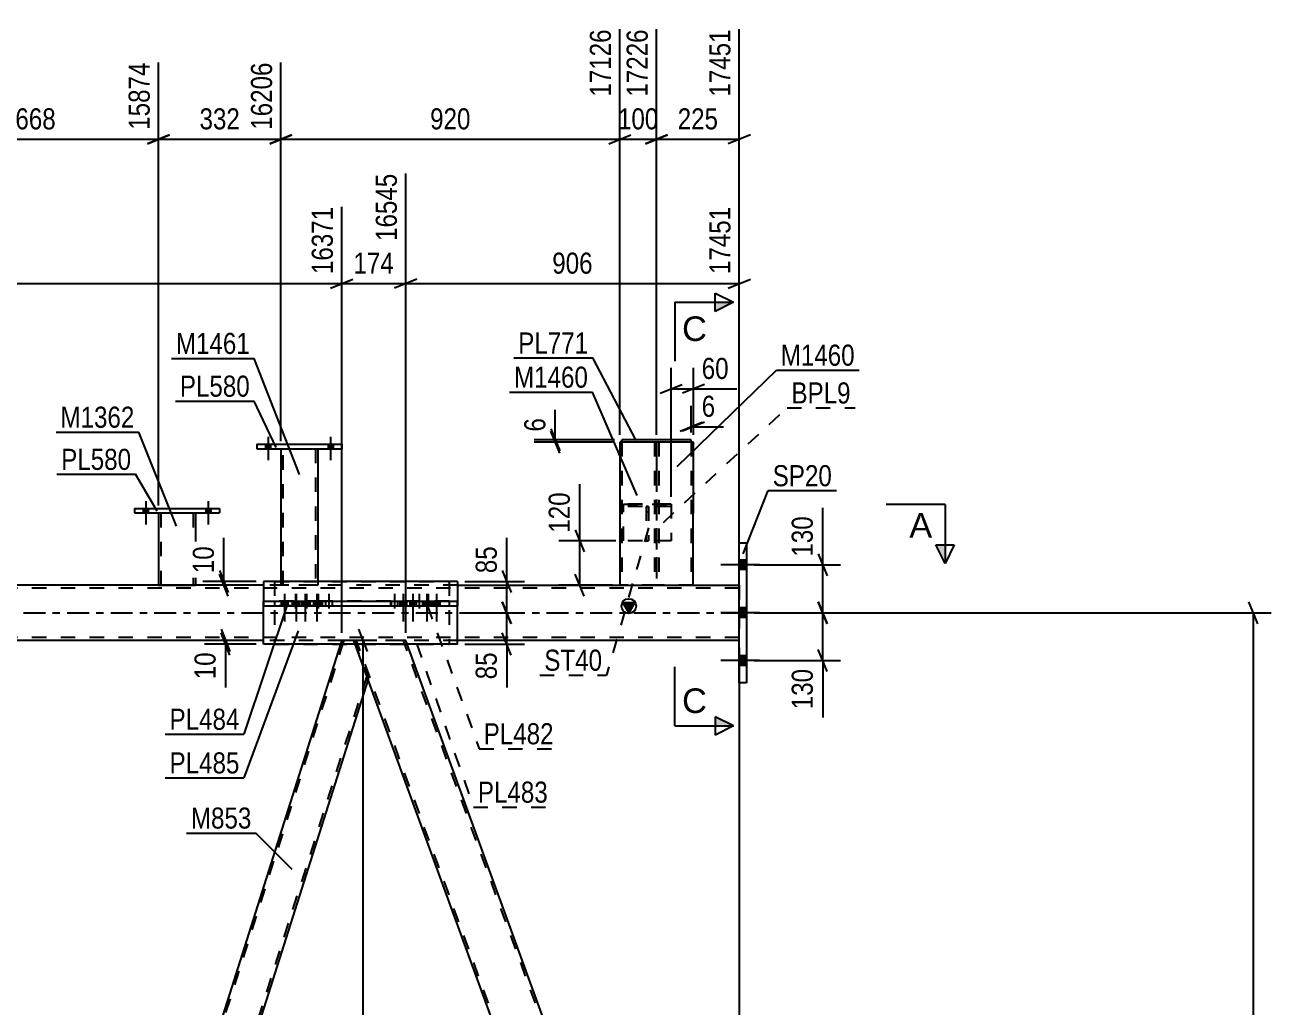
# Model space of a CAD drawing. Header units: millimetres. Extents: x 0 to 1189, y 0 to 841.
# Drawn here: x 880.3 to 1049.5, y 555.9 to 689.3 of the extents above; entities that cross this region are included whole.
import ezdxf

# ---------------------------------------------------------------- set-up
doc = ezdxf.new("R2010")
doc.units = ezdxf.units.MM
doc.linetypes.add('DXK_LINE_DOT2', pattern=[3.9198, 1.9599, -1.9599])
doc.linetypes.add('DXK_LINE_DOT3', pattern=[5.9187, 2.979, -0.9799, 0.9799, -0.9799])
doc.styles.add('Arial', font='ARIAL.TTF', dxfattribs={"height": 0.2})
doc.styles.add('Arial Narrow', font='ARIALN.TTF', dxfattribs={"height": 0.2})

# ---------------------------------------------------------------- blocks, each defined once
blk = doc.blocks.new('Bolt-570385304-7890 - 7820')
at = {"linetype": 'Continuous'}
for points in [[(912.98, 631.77), (913.68, 631.77), (913.68, 632.37), (912.98, 632.37)], [(912.98, 631.77), (913.68, 631.77), (913.68, 632.37), (912.98, 632.37)], [(921.48, 631.77), (922.18, 631.77), (922.18, 632.37), (921.48, 632.37)], [(921.48, 631.77), (922.18, 631.77), (922.18, 632.37), (921.48, 632.37)]]:
    blk.add_hatch(color=1, dxfattribs=at).paths.add_polyline_path(points)
at = {"color": 1, "linetype": 'Continuous'}
for p, q in [((913.33, 633.37), (913.33, 630.22)), ((913.33, 633.37), (913.33, 630.22)), ((921.83, 633.37), (921.83, 630.22)), ((921.83, 633.37), (921.83, 630.22)), ((912.98, 632.37), (912.98, 631.77)), ((912.98, 632.37), (912.98, 631.77)), ((913.68, 632.37), (913.68, 631.77)), ((913.68, 632.37), (913.68, 631.77)), ((921.48, 632.37), (921.48, 631.77)), ((921.48, 632.37), (921.48, 631.77)), ((922.18, 632.37), (922.18, 631.77)), ((922.18, 632.37), (922.18, 631.77))]:
    blk.add_line(p, q, dxfattribs=at)
blk = doc.blocks.new('Part-570385304-8020 - 7820')
at = {"color": 2, "linetype": 'Continuous'}
for p, q in [((939.07, 613.74), (912.72, 613.74)), ((912.72, 613.74), (912.72, 611.04)), ((939.07, 613.74), (939.07, 611.04)), ((912.72, 605.24), (912.72, 610.44)), ((939.07, 605.24), (939.07, 610.44)), ((939.07, 605.24), (912.72, 605.24))]:
    blk.add_line(p, q, dxfattribs=at)
at = {"color": 7, "linetype": 'DXK_LINE_DOT2'}
for p, q in [((912.72, 610.44), (912.72, 611.04)), ((939.07, 610.44), (939.07, 611.04))]:
    blk.add_line(p, q, dxfattribs=at)
blk = doc.blocks.new('Part-570385304-8247 - 7820')
at = {"linetype": 'Continuous'}
blk.add_hatch(color=2, dxfattribs=at).paths.add_polyline_path([(962.31, 609.49), (961.51, 610.89), (963.11, 610.89)])
at = {"color": 7, "linetype": 'DXK_LINE_DOT2'}
for p, q in [((977.31, 612.84), (104.78, 612.84)), ((939.07, 613.24), (912.72, 613.24)), ((977.31, 613.24), (977.31, 605.74)), ((977.31, 606.14), (104.78, 606.14)), ((939.07, 605.74), (912.72, 605.74))]:
    blk.add_line(p, q, dxfattribs=at)
at = {"color": 2, "linetype": 'Continuous'}
for p, q in [((912.72, 613.24), (835.15, 613.24)), ((939.07, 613.24), (977.31, 613.24)), ((962.31, 609.49), (961.51, 610.89)), ((961.51, 610.89), (963.11, 610.89)), ((963.11, 610.89), (962.31, 609.49)), ((912.72, 605.74), (835.15, 605.74)), ((977.31, 605.74), (939.07, 605.74))]:
    blk.add_line(p, q, dxfattribs=at)
at = {"color": 7, "linetype": 'DXK_LINE_DOT3'}
blk.add_line((104.78, 609.49), (977.31, 609.49), dxfattribs=at)
at = {"color": 2, "linetype": 'Continuous'}
blk.add_circle((962.31, 610.39), 1, dxfattribs=at)
blk = doc.blocks.new('Part-570385304-7907 - 7820')
at = {"color": 7, "linetype": 'DXK_LINE_DOT2'}
for p, q in [((968.07, 624.24), (961.57, 624.24)), ((961.57, 619.24), (961.57, 624.24)), ((961.57, 624.24), (968.07, 624.24)), ((968.07, 623.94), (961.57, 623.94)), ((968.07, 623.94), (961.57, 623.94)), ((968.07, 624.24), (968.07, 619.24)), ((968.07, 619.24), (961.57, 619.24))]:
    blk.add_line(p, q, dxfattribs=at)
blk = doc.blocks.new('Part-570385304-7889 - 7820')
at = {"color": 2, "linetype": 'Continuous'}
for p, q in [((961.38, 632.67), (961.38, 632.97)), ((970.78, 632.97), (961.38, 632.97)), ((970.78, 632.67), (970.78, 632.97)), ((966.17, 632.67), (965.99, 632.67))]:
    blk.add_line(p, q, dxfattribs=at)
at = {"color": 7, "linetype": 'DXK_LINE_DOT2'}
for p, q in [((961.38, 632.67), (961.38, 632.67)), ((961.38, 632.67), (961.38, 632.67)), ((965.99, 632.67), (961.38, 632.67)), ((970.78, 632.67), (966.17, 632.67)), ((970.78, 632.67), (970.78, 632.67)), ((970.78, 632.67), (970.78, 632.67))]:
    blk.add_line(p, q, dxfattribs=at)
blk = doc.blocks.new('Part-570385304-7895 - 7820')
at = {"color": 2, "linetype": 'Continuous'}
for p, q in [((911.83, 632.37), (911.83, 631.77)), ((911.83, 632.37), (923.33, 632.37)), ((911.83, 631.77), (923.33, 631.77)), ((923.33, 632.37), (923.33, 631.77))]:
    blk.add_line(p, q, dxfattribs=at)
blk = doc.blocks.new('Part-570385304-8292 - 7820')
at = {"color": 7, "linetype": 'DXK_LINE_DOT2'}
for p, q in [((964.67, 623.94), (964.97, 623.94)), ((964.67, 623.94), (964.67, 619.24)), ((964.97, 623.94), (964.67, 623.94)), ((964.67, 623.19), (964.97, 623.19)), ((964.97, 623.94), (964.97, 619.24)), ((964.67, 619.24), (964.97, 619.24))]:
    blk.add_line(p, q, dxfattribs=at)
blk = doc.blocks.new('Bolt-570385304-8559 - 7820')
at = {"linetype": 'Continuous'}
for points in [[(916, 611.04), (915.1, 611.04), (915.1, 610.44), (916, 610.44)], [(917.6, 611.04), (916.7, 611.04), (916.7, 610.44), (917.6, 610.44)], [(918.81, 611.04), (917.91, 611.04), (917.91, 610.44), (918.81, 610.44)], [(920.41, 611.04), (919.51, 611.04), (919.51, 610.44), (920.41, 610.44)]]:
    blk.add_hatch(color=1, dxfattribs=at).paths.add_polyline_path(points)
at = {"color": 1, "linetype": 'Continuous'}
for p, q in [((915.1, 611.04), (915.1, 610.44)), ((915.55, 612.04), (915.55, 608.29)), ((916, 611.04), (916, 610.44)), ((916.7, 611.04), (916.7, 610.44)), ((917.15, 612.04), (917.15, 608.29)), ((917.6, 611.04), (917.6, 610.44)), ((917.91, 611.04), (917.91, 610.44)), ((918.36, 612.04), (918.36, 608.29)), ((918.81, 611.04), (918.81, 610.44)), ((919.51, 611.04), (919.51, 610.44)), ((919.96, 612.04), (919.96, 608.29)), ((920.41, 611.04), (920.41, 610.44))]:
    blk.add_line(p, q, dxfattribs=at)
blk = doc.blocks.new('Part-570385304-8297 - 7820')
at = {"color": 7, "linetype": 'DXK_LINE_DOT2'}
for p, q in [((914.23, 611.04), (937.9, 611.04)), ((920.7, 611.04), (914.23, 611.04)), ((914.23, 611.04), (914.23, 611.04)), ((914.23, 611.04), (914.23, 610.44)), ((929.96, 611.04), (920.7, 611.04)), ((920.7, 611.04), (920.7, 610.44)), ((937.9, 611.04), (929.96, 611.04)), ((929.96, 611.04), (929.96, 610.44)), ((937.9, 611.04), (937.9, 611.04)), ((937.9, 611.04), (937.9, 610.44)), ((914.23, 610.44), (937.9, 610.44)), ((920.7, 610.44), (914.23, 610.44)), ((920.7, 610.44), (929.96, 610.44)), ((929.96, 610.44), (937.9, 610.44))]:
    blk.add_line(p, q, dxfattribs=at)
blk = doc.blocks.new('Part-570385304-8166 - 7820')
at = {"color": 7, "linetype": 'DXK_LINE_DOT2'}
for p, q in [((932.02, 605.74), (925, 605.74)), ((925.18, 605.24), (925, 605.74)), ((979.46, 456.99), (925.32, 605.74)), ((985.84, 456.99), (931.7, 605.74)), ((932.2, 605.24), (932.02, 605.74))]:
    blk.add_line(p, q, dxfattribs=at)
at = {"color": 2, "linetype": 'Continuous'}
for p, q in [((978.95, 457.5), (925.18, 605.24)), ((985.97, 457.5), (932.2, 605.24))]:
    blk.add_line(p, q, dxfattribs=at)
blk = doc.blocks.new('Part-570385304-8202 - 7820')
at = {"color": 2, "linetype": 'Continuous'}
for p, q in [((977.31, 599.99), (977.31, 618.99)), ((977.31, 618.99), (978.31, 618.99)), ((978.31, 618.99), (978.31, 599.99)), ((978.31, 599.99), (977.31, 599.99))]:
    blk.add_line(p, q, dxfattribs=at)
blk = doc.blocks.new('Part-570385304-8242 - 7820')
at = {"color": 7, "linetype": 'DXK_LINE_DOT2'}
for p, q in [((878, 461.78), (923.65, 605.74)), ((923.33, 605.74), (923.17, 605.24)), ((925, 605.74), (923.33, 605.74)), ((925, 605.74), (926.91, 600.48)), ((926.74, 600.94), (881.09, 456.99))]:
    blk.add_line(p, q, dxfattribs=at)
at = {"color": 2, "linetype": 'Continuous'}
for p, q in [((923.17, 605.24), (877.83, 462.24)), ((926.91, 600.48), (881.57, 457.5))]:
    blk.add_line(p, q, dxfattribs=at)
blk = doc.blocks.new('Part-570385304-8252 - 7820')
at = {"color": 2, "linetype": 'Continuous'}
for p, q in [((895.22, 623.64), (895.22, 623.04)), ((895.22, 623.64), (906.72, 623.64)), ((895.22, 623.04), (906.72, 623.04)), ((906.72, 623.64), (906.72, 623.04))]:
    blk.add_line(p, q, dxfattribs=at)
blk = doc.blocks.new('Part-570385304-8257 - 7820')
at = {"color": 2, "linetype": 'Continuous'}
for p, q in [((898.47, 623.04), (898.47, 613.25)), ((903.47, 623.04), (903.47, 613.25)), ((898.47, 613.25), (903.43, 613.25)), ((903.47, 613.25), (903.43, 613.25))]:
    blk.add_line(p, q, dxfattribs=at)
at = {"color": 7, "linetype": 'DXK_LINE_DOT2'}
for p, q in [((898.47, 623.04), (903.47, 623.04)), ((898.77, 623.04), (898.77, 613.25)), ((903.17, 623.04), (903.17, 613.25)), ((903.15, 613.25), (903.17, 613.25))]:
    blk.add_line(p, q, dxfattribs=at)
blk = doc.blocks.new('Part-570385304-8327 - 7820')
at = {"color": 2, "linetype": 'Continuous'}
for p, q in [((912.72, 611.04), (939.07, 611.04)), ((912.72, 611.04), (912.72, 610.44)), ((918.69, 610.44), (918.69, 611.04)), ((931.77, 611.04), (931.77, 610.44)), ((939.07, 611.04), (939.07, 610.44)), ((912.72, 610.44), (939.07, 610.44))]:
    blk.add_line(p, q, dxfattribs=at)
blk = doc.blocks.new('Bolt-570385304-8560 - 7820')
at = {"linetype": 'Continuous'}
for points in [[(932.12, 611.04), (931.22, 611.04), (931.22, 610.44), (932.12, 610.44)], [(933.46, 611.04), (932.56, 611.04), (932.56, 610.44), (933.46, 610.44)], [(935.32, 611.04), (934.42, 611.04), (934.42, 610.44), (935.32, 610.44)], [(936.67, 611.04), (935.77, 611.04), (935.77, 610.44), (936.67, 610.44)]]:
    blk.add_hatch(color=1, dxfattribs=at).paths.add_polyline_path(points)
at = {"color": 1, "linetype": 'Continuous'}
for p, q in [((931.22, 611.04), (931.22, 610.44)), ((931.67, 612.04), (931.67, 608.29)), ((932.12, 611.04), (932.12, 610.44)), ((932.56, 611.04), (932.56, 610.44)), ((933.01, 612.04), (933.01, 608.29)), ((933.46, 611.04), (933.46, 610.44)), ((934.42, 611.04), (934.42, 610.44)), ((934.87, 612.04), (934.87, 608.29)), ((935.32, 611.04), (935.32, 610.44)), ((935.77, 611.04), (935.77, 610.44)), ((936.22, 612.04), (936.22, 608.29)), ((936.67, 611.04), (936.67, 610.44))]:
    blk.add_line(p, q, dxfattribs=at)
blk = doc.blocks.new('Bolt-570385304-8549 - 7820')
at = {"linetype": 'Continuous'}
for points in [[(977.31, 616.64), (977.31, 615.34), (978.31, 615.34), (978.31, 616.64)], [(977.31, 616.64), (977.31, 615.34), (978.31, 615.34), (978.31, 616.64)], [(977.31, 616.64), (977.31, 615.34), (978.31, 615.34), (978.31, 616.64)], [(977.31, 610.14), (977.31, 608.84), (978.31, 608.84), (978.31, 610.14)], [(977.31, 610.14), (977.31, 608.84), (978.31, 608.84), (978.31, 610.14)], [(977.31, 603.64), (977.31, 602.34), (978.31, 602.34), (978.31, 603.64)], [(977.31, 603.64), (977.31, 602.34), (978.31, 602.34), (978.31, 603.64)], [(977.31, 603.64), (977.31, 602.34), (978.31, 602.34), (978.31, 603.64)]]:
    blk.add_hatch(color=1, dxfattribs=at).paths.add_polyline_path(points)
at = {"color": 1, "linetype": 'Continuous'}
for p, q in [((980.06, 615.99), (974.81, 615.99)), ((980.06, 615.99), (974.81, 615.99)), ((980.06, 615.99), (974.81, 615.99)), ((978.31, 616.64), (977.31, 616.64)), ((978.31, 616.64), (977.31, 616.64)), ((978.31, 616.64), (977.31, 616.64)), ((978.31, 615.34), (977.31, 615.34)), ((978.31, 615.34), (977.31, 615.34)), ((978.31, 615.34), (977.31, 615.34)), ((980.06, 609.49), (974.81, 609.49)), ((980.06, 609.49), (974.81, 609.49)), ((978.31, 610.14), (977.31, 610.14)), ((978.31, 610.14), (977.31, 610.14)), ((978.31, 608.84), (977.31, 608.84)), ((978.31, 608.84), (977.31, 608.84)), ((980.06, 602.99), (974.81, 602.99)), ((980.06, 602.99), (974.81, 602.99)), ((980.06, 602.99), (974.81, 602.99)), ((978.31, 603.64), (977.31, 603.64)), ((978.31, 603.64), (977.31, 603.64)), ((978.31, 603.64), (977.31, 603.64)), ((978.31, 602.34), (977.31, 602.34)), ((978.31, 602.34), (977.31, 602.34)), ((978.31, 602.34), (977.31, 602.34))]:
    blk.add_line(p, q, dxfattribs=at)
blk = doc.blocks.new('Bolt-570385304-8562 - 7820')
at = {"color": 1, "linetype": 'DXK_LINE_DOT2'}
for p, q in [((916.63, 611.04), (916.63, 610.44)), ((917.08, 612.04), (917.08, 608.29)), ((917.53, 611.04), (917.53, 610.44)), ((918.09, 611.04), (918.09, 610.44)), ((918.54, 612.04), (918.54, 608.29)), ((918.99, 611.04), (918.99, 610.44)), ((919.67, 611.04), (919.67, 610.44)), ((920.12, 612.04), (920.12, 608.29)), ((920.57, 611.04), (920.57, 610.44)), ((921.13, 611.04), (921.13, 610.44)), ((921.58, 612.04), (921.58, 608.29)), ((922.03, 611.04), (922.03, 610.44))]:
    blk.add_line(p, q, dxfattribs=at)
blk = doc.blocks.new('Bolt-570385304-8563 - 7820')
at = {"color": 1, "linetype": 'DXK_LINE_DOT2'}
for p, q in [((930.03, 611.04), (930.03, 610.44)), ((930.48, 612.04), (930.48, 608.29)), ((930.93, 611.04), (930.93, 610.44)), ((931.23, 611.04), (931.23, 610.44)), ((931.68, 612.04), (931.68, 608.29)), ((932.13, 611.04), (932.13, 610.44)), ((933.42, 611.04), (933.42, 610.44)), ((933.87, 612.04), (933.87, 608.29)), ((934.32, 611.04), (934.32, 610.44)), ((934.61, 611.04), (934.61, 610.44)), ((935.06, 612.04), (935.06, 608.29)), ((935.51, 611.04), (935.51, 610.44))]:
    blk.add_line(p, q, dxfattribs=at)
blk = doc.blocks.new('Bolt-570385304-8565 - 7820')
at = {"linetype": 'Continuous'}
for points in [[(896.37, 623.04), (897.07, 623.04), (897.07, 623.64), (896.37, 623.64)], [(896.37, 623.04), (897.07, 623.04), (897.07, 623.64), (896.37, 623.64)], [(904.87, 623.04), (905.57, 623.04), (905.57, 623.64), (904.87, 623.64)], [(904.87, 623.04), (905.57, 623.04), (905.57, 623.64), (904.87, 623.64)]]:
    blk.add_hatch(color=1, dxfattribs=at).paths.add_polyline_path(points)
at = {"color": 1, "linetype": 'Continuous'}
for p, q in [((896.72, 624.64), (896.72, 621.49)), ((896.72, 624.64), (896.72, 621.49)), ((905.22, 624.64), (905.22, 621.49)), ((905.22, 624.64), (905.22, 621.49)), ((896.37, 623.64), (896.37, 623.04)), ((896.37, 623.64), (896.37, 623.04)), ((897.07, 623.64), (897.07, 623.04)), ((897.07, 623.64), (897.07, 623.04)), ((904.87, 623.64), (904.87, 623.04)), ((904.87, 623.64), (904.87, 623.04)), ((905.57, 623.64), (905.57, 623.04)), ((905.57, 623.64), (905.57, 623.04))]:
    blk.add_line(p, q, dxfattribs=at)
blk = doc.blocks.new('Part-570385304-8729 - 7820')
at = {"color": 2, "linetype": 'Continuous'}
for p, q in [((961.08, 632.67), (961.08, 613.24)), ((965.99, 632.67), (961.08, 632.67)), ((966.08, 632.67), (966.08, 627.88)), ((961.45, 613.24), (961.08, 613.24)), ((966.08, 613.24), (966.08, 613.24))]:
    blk.add_line(p, q, dxfattribs=at)
at = {"color": 7, "linetype": 'DXK_LINE_DOT2'}
for p, q in [((961.38, 632.67), (961.38, 613.24)), ((965.76, 632.67), (965.78, 632.67)), ((965.78, 632.67), (965.78, 613.24)), ((966.03, 632.67), (965.99, 632.67)), ((966.03, 632.67), (965.99, 632.67)), ((966.08, 632.67), (966.03, 632.67)), ((966.03, 632.67), (966.08, 632.67)), ((966.08, 632.67), (966.08, 632.67)), ((966.08, 632.67), (966.08, 632.67)), ((966.08, 627.88), (966.08, 613.24)), ((966.08, 613.24), (961.45, 613.24)), ((966.08, 613.24), (966.08, 613.24))]:
    blk.add_line(p, q, dxfattribs=at)
blk = doc.blocks.new('Part-570385304-8719 - 7820')
at = {"color": 2, "linetype": 'Continuous'}
for p, q in [((966.08, 632.67), (966.08, 628.8)), ((970.48, 632.67), (966.17, 632.67)), ((971.08, 632.67), (970.48, 632.67)), ((971.07, 613.24), (971.08, 632.67)), ((966.44, 613.24), (966.07, 613.24))]:
    blk.add_line(p, q, dxfattribs=at)
at = {"color": 7, "linetype": 'DXK_LINE_DOT2'}
for p, q in [((966.08, 632.67), (966.08, 632.67)), ((966.08, 632.67), (966.08, 632.67)), ((966.13, 632.67), (966.08, 632.67)), ((966.08, 632.67), (966.13, 632.67)), ((966.17, 632.67), (966.13, 632.67)), ((966.13, 632.67), (966.17, 632.67)), ((966.38, 632.67), (966.37, 613.24)), ((970.76, 632.67), (970.6, 632.67)), ((970.78, 632.67), (970.76, 632.67)), ((970.78, 632.67), (970.77, 613.23)), ((966.08, 628.8), (966.07, 613.24)), ((966.07, 613.24), (966.07, 613.24)), ((966.07, 613.24), (966.07, 613.24)), ((971.07, 613.23), (966.44, 613.24)), ((971.07, 613.23), (971.07, 613.24)), ((971.07, 613.24), (971.07, 613.23))]:
    blk.add_line(p, q, dxfattribs=at)
blk = doc.blocks.new('Part-570385304-8666 - 7820')
at = {"color": 7, "linetype": 'DXK_LINE_DOT2'}
for p, q in [((914.23, 613.74), (914.23, 605.24)), ((914.23, 613.74), (937.9, 613.74)), ((937.9, 613.74), (937.9, 605.24)), ((914.23, 605.24), (937.9, 605.24))]:
    blk.add_line(p, q, dxfattribs=at)
blk = doc.blocks.new('Part-570385304-8714 - 7820')
at = {"color": 2, "linetype": 'Continuous'}
for p, q in [((915.08, 631.77), (915.07, 613.74)), ((920.08, 631.77), (920.07, 613.74))]:
    blk.add_line(p, q, dxfattribs=at)
at = {"color": 7, "linetype": 'DXK_LINE_DOT2'}
for p, q in [((915.08, 631.77), (920.08, 631.77)), ((915.37, 613.24), (915.38, 631.77)), ((919.78, 631.77), (919.77, 613.23)), ((915.07, 613.74), (915.07, 613.24)), ((920.07, 613.23), (915.07, 613.24)), ((920.07, 613.74), (920.07, 613.23))]:
    blk.add_line(p, q, dxfattribs=at)
blk = doc.blocks.new('StraightDimension-570385304-8913 - 7820')
at = {"color": 7, "linetype": 'Continuous'}
for p, q in [((906.73, 615.24), (907.93, 612.24)), ((907.93, 611.74), (906.73, 614.74)), ((911.72, 613.74), (904.48, 613.74)), ((911.72, 613.24), (904.48, 613.24)), ((907.33, 613.24), (907.33, 613.74))]:
    blk.add_line(p, q, dxfattribs=at)
at = {"color": 0}
blk.add_wipeout([(906.58, 619.12), (902.38, 619.12), (902.38, 614.26), (906.58, 614.26)], dxfattribs=at)
at = {"color": 7, "linetype": 'Continuous'}
blk.add_line((907.33, 613.74), (907.33, 619.64), dxfattribs=at)
blk.add_line((907.33, 613.74), (907.33, 619.64), dxfattribs=at)
at = {"color": 3, "style": 'Arial Narrow'}
blk.add_text('10', height=2.863, rotation=90.0002, dxfattribs=at).set_placement((905.98, 614.86))
blk = doc.blocks.new('StraightDimension-570385304-35649 - 7820')
at = {"color": 7, "linetype": 'Continuous'}
for p, q in [((968.07, 625.24), (968.07, 642.74)), ((971.08, 633.67), (971.08, 642.74)), ((966.57, 639.29), (969.57, 640.49)), ((968.07, 639.89), (971.08, 639.89)), ((972.58, 640.49), (969.58, 639.29))]:
    blk.add_line(p, q, dxfattribs=at)
at = {"color": 0}
blk.add_wipeout([(976.46, 640.64), (976.46, 644.84), (971.61, 644.84), (971.61, 640.64)], dxfattribs=at)
at = {"color": 7, "linetype": 'Continuous'}
blk.add_line((971.08, 639.89), (976.99, 639.89), dxfattribs=at)
blk.add_line((971.08, 639.89), (976.99, 639.89), dxfattribs=at)
at = {"color": 3, "style": 'Arial Narrow'}
blk.add_text('60', height=2.863, dxfattribs=at).set_placement((972.21, 641.24))
blk = doc.blocks.new('StraightDimension-570385304-35227 - 7820')
at = {"color": 7, "linetype": 'Continuous'}
for p, q in [((961.08, 633.67), (961.08, 688.73)), ((966.08, 633.67), (966.08, 688.73)), ((959.58, 673.19), (962.58, 674.39)), ((961.08, 673.79), (966.08, 673.79)), ((967.58, 674.39), (964.58, 673.19))]:
    blk.add_line(p, q, dxfattribs=at)
at = {"color": 0}
blk.add_wipeout([(966.92, 674.54), (966.92, 678.74), (960.24, 678.74), (960.24, 674.54)], dxfattribs=at)
at = {"color": 3, "style": 'Arial Narrow'}
blk.add_text('100', height=2.863, dxfattribs=at).set_placement((960.84, 675.14))
at = {"color": 0, "linetype": 'Continuous'}
blk.add_wipeout([(965.48, 689.33), (961.28, 689.33), (961.28, 678.99), (965.48, 678.99)], dxfattribs=at)
at = {"color": 3, "linetype": 'Continuous', "style": 'Arial Narrow'}
blk.add_text('17226', height=2.863, rotation=90.0002, dxfattribs=at).set_placement((964.88, 679.59))
blk = doc.blocks.new('StraightDimension-570385304-35697 - 7820')
at = {"color": 7, "linetype": 'Continuous'}
for p, q in [((825.6, 606.74), (825.6, 669.13)), ((923.33, 606.74), (923.33, 664.63)), ((827.1, 654.79), (824.1, 653.59)), ((921.83, 653.59), (924.83, 654.79)), ((825.6, 654.19), (923.33, 654.19))]:
    blk.add_line(p, q, dxfattribs=at)
at = {"color": 0, "linetype": 'Continuous'}
blk.add_wipeout([(922.73, 665.23), (918.53, 665.23), (918.53, 654.89), (922.73, 654.89)], dxfattribs=at)
at = {"color": 0}
blk.add_wipeout([(878.72, 654.94), (878.72, 659.14), (870.21, 659.14), (870.21, 654.94)], dxfattribs=at)
at = {"color": 3, "linetype": 'Continuous', "style": 'Arial Narrow'}
blk.add_text('16371', height=2.863, rotation=90.0002, dxfattribs=at).set_placement((922.13, 655.49))
at = {"color": 3, "style": 'Arial Narrow'}
blk.add_text('1955', height=2.863, dxfattribs=at).set_placement((870.81, 655.54))
blk = doc.blocks.new('StraightDimension-570385304-35230 - 7820')
at = {"color": 7, "linetype": 'Continuous'}
for p, q in [((865.08, 632.76), (865.08, 684.23)), ((898.47, 624.04), (898.47, 684.23)), ((866.58, 674.39), (863.58, 673.19)), ((865.08, 673.79), (898.47, 673.79)), ((896.97, 673.19), (899.97, 674.39))]:
    blk.add_line(p, q, dxfattribs=at)
at = {"color": 0, "linetype": 'Continuous'}
blk.add_wipeout([(897.87, 684.83), (893.67, 684.83), (893.67, 674.49), (897.87, 674.49)], dxfattribs=at)
at = {"color": 0}
blk.add_wipeout([(885.12, 674.54), (885.12, 678.74), (878.43, 678.74), (878.43, 674.54)], dxfattribs=at)
at = {"color": 3, "linetype": 'Continuous', "style": 'Arial Narrow'}
blk.add_text('15874', height=2.863, rotation=90.0002, dxfattribs=at).set_placement((897.27, 675.09))
at = {"color": 3, "style": 'Arial Narrow'}
blk.add_text('668', height=2.863, dxfattribs=at).set_placement((879.03, 675.14))
blk = doc.blocks.new('StraightDimension-570385304-8882 - 7820')
at = {"color": 7, "linetype": 'Continuous'}
for p, q in [((945.14, 615.24), (946.34, 612.24)), ((940.07, 613.74), (948.14, 613.74)), ((945.74, 609.49), (945.74, 613.74)), ((946.34, 607.99), (945.14, 610.99)), ((940.07, 609.49), (948.14, 609.49))]:
    blk.add_line(p, q, dxfattribs=at)
at = {"color": 0}
blk.add_wipeout([(944.99, 619.12), (940.79, 619.12), (940.79, 614.26), (944.99, 614.26)], dxfattribs=at)
at = {"color": 7, "linetype": 'Continuous'}
blk.add_line((945.74, 613.74), (945.74, 619.64), dxfattribs=at)
blk.add_line((945.74, 613.74), (945.74, 619.64), dxfattribs=at)
at = {"color": 3, "style": 'Arial Narrow'}
blk.add_text('85', height=2.863, rotation=90.0002, dxfattribs=at).set_placement((944.39, 614.86))
blk = doc.blocks.new('StraightDimension-570385304-10887 - 7820')
at = {"color": 7, "linetype": 'Continuous'}
for p, q in [((979.31, 615.99), (991.04, 615.99)), ((988.04, 617.49), (989.24, 614.49)), ((988.64, 609.49), (988.64, 615.99)), ((989.24, 607.99), (988.04, 610.99)), ((979.31, 609.49), (991.04, 609.49))]:
    blk.add_line(p, q, dxfattribs=at)
at = {"color": 0}
blk.add_wipeout([(987.89, 623.2), (983.69, 623.2), (983.69, 616.51), (987.89, 616.51)], dxfattribs=at)
at = {"color": 7, "linetype": 'Continuous'}
blk.add_line((988.64, 615.99), (988.64, 623.72), dxfattribs=at)
blk.add_line((988.64, 615.99), (988.64, 623.72), dxfattribs=at)
at = {"color": 3, "style": 'Arial Narrow'}
blk.add_text('130', height=2.863, rotation=90.0002, dxfattribs=at).set_placement((987.29, 617.11))
blk = doc.blocks.new('StraightDimension-570385304-8869 - 7820')
at = {"color": 7, "linetype": 'Continuous'}
for p, q in [((945.14, 610.99), (946.34, 607.99)), ((940.07, 609.49), (948.14, 609.49)), ((945.74, 605.24), (945.74, 609.49)), ((946.34, 603.74), (945.14, 606.74)), ((940.07, 605.24), (948.14, 605.24))]:
    blk.add_line(p, q, dxfattribs=at)
at = {"color": 0}
blk.add_wipeout([(944.99, 604.71), (940.79, 604.71), (940.79, 599.85), (944.99, 599.85)], dxfattribs=at)
at = {"color": 7, "linetype": 'Continuous'}
blk.add_line((945.74, 605.24), (945.74, 599.33), dxfattribs=at)
blk.add_line((945.74, 605.24), (945.74, 599.33), dxfattribs=at)
at = {"color": 3, "style": 'Arial Narrow'}
blk.add_text('85', height=2.863, rotation=90.0002, dxfattribs=at).set_placement((944.39, 600.45))
blk = doc.blocks.new('StraightDimension-570385304-8896 - 7820')
at = {"color": 7, "linetype": 'Continuous'}
for p, q in [((911.72, 605.74), (904.71, 605.74)), ((906.96, 607.24), (908.16, 604.24)), ((908.16, 603.74), (906.96, 606.74)), ((907.56, 605.24), (907.56, 605.74)), ((911.72, 605.24), (904.71, 605.24))]:
    blk.add_line(p, q, dxfattribs=at)
at = {"color": 0}
blk.add_wipeout([(906.81, 604.71), (902.61, 604.71), (902.61, 599.85), (906.81, 599.85)], dxfattribs=at)
at = {"color": 7, "linetype": 'Continuous'}
blk.add_line((907.56, 605.24), (907.56, 599.33), dxfattribs=at)
blk.add_line((907.56, 605.24), (907.56, 599.33), dxfattribs=at)
at = {"color": 3, "style": 'Arial Narrow'}
blk.add_text('10', height=2.863, rotation=90.0002, dxfattribs=at).set_placement((906.21, 600.45))
blk = doc.blocks.new('StraightDimension-570385304-10895 - 7820')
at = {"color": 7, "linetype": 'Continuous'}
for p, q in [((988.04, 610.99), (989.24, 607.99)), ((979.31, 609.49), (991.04, 609.49)), ((988.64, 602.99), (988.64, 609.49)), ((989.24, 601.49), (988.04, 604.49)), ((979.31, 602.99), (991.04, 602.99))]:
    blk.add_line(p, q, dxfattribs=at)
at = {"color": 0}
blk.add_wipeout([(987.89, 602.46), (983.69, 602.46), (983.69, 595.78), (987.89, 595.78)], dxfattribs=at)
at = {"color": 7, "linetype": 'Continuous'}
blk.add_line((988.64, 602.99), (988.64, 595.25), dxfattribs=at)
blk.add_line((988.64, 602.99), (988.64, 595.25), dxfattribs=at)
at = {"color": 3, "style": 'Arial Narrow'}
blk.add_text('130', height=2.863, rotation=90.0002, dxfattribs=at).set_placement((987.29, 596.38))
blk = doc.blocks.new('StraightDimension-570385304-10949 - 7820')
at = {"color": 7, "linetype": 'Continuous'}
for p, q in [((1047.71, 607.99), (1046.51, 610.99)), ((979.31, 609.49), (1049.51, 609.49)), ((1047.11, 453.24), (1047.11, 609.49))]:
    blk.add_line(p, q, dxfattribs=at)
blk = doc.blocks.new('StraightDimension-570385304-35226 - 7820')
at = {"color": 7, "linetype": 'Continuous'}
for p, q in [((966.08, 633.67), (966.08, 688.73)), ((977.31, 614.24), (977.31, 688.73)), ((964.58, 673.19), (967.58, 674.39)), ((966.08, 673.79), (977.31, 673.79)), ((978.81, 674.39), (975.81, 673.19))]:
    blk.add_line(p, q, dxfattribs=at)
at = {"color": 0}
blk.add_wipeout([(975.04, 674.54), (975.04, 678.74), (968.35, 678.74), (968.35, 674.54)], dxfattribs=at)
at = {"color": 3, "style": 'Arial Narrow'}
blk.add_text('225', height=2.863, dxfattribs=at).set_placement((968.95, 675.14))
at = {"color": 0, "linetype": 'Continuous'}
blk.add_wipeout([(976.71, 689.33), (972.51, 689.33), (972.51, 678.99), (976.71, 678.99)], dxfattribs=at)
at = {"color": 3, "linetype": 'Continuous', "style": 'Arial Narrow'}
blk.add_text('17451', height=2.863, rotation=90.0002, dxfattribs=at).set_placement((976.11, 679.59))
blk = doc.blocks.new('StraightDimension-570385304-35228 - 7820')
at = {"color": 7, "linetype": 'Continuous'}
for p, q in [((961.08, 633.67), (961.08, 688.73)), ((915.08, 632.77), (915.08, 684.23)), ((916.58, 674.39), (913.58, 673.19)), ((915.08, 673.79), (961.08, 673.79)), ((959.58, 673.19), (962.58, 674.39))]:
    blk.add_line(p, q, dxfattribs=at)
at = {"color": 0, "linetype": 'Continuous'}
blk.add_wipeout([(960.48, 689.33), (956.28, 689.33), (956.28, 678.99), (960.48, 678.99)], dxfattribs=at)
at = {"color": 0}
blk.add_wipeout([(941.42, 674.54), (941.42, 678.74), (934.74, 678.74), (934.74, 674.54)], dxfattribs=at)
at = {"color": 3, "linetype": 'Continuous', "style": 'Arial Narrow'}
blk.add_text('17126', height=2.863, rotation=90.0002, dxfattribs=at).set_placement((959.88, 679.59))
at = {"color": 3, "style": 'Arial Narrow'}
blk.add_text('920', height=2.863, dxfattribs=at).set_placement((935.34, 675.14))
blk = doc.blocks.new('StraightDimension-570385304-35229 - 7820')
at = {"color": 7, "linetype": 'Continuous'}
for p, q in [((898.47, 624.04), (898.47, 684.23)), ((915.08, 632.77), (915.08, 684.23)), ((899.97, 674.39), (896.97, 673.19)), ((898.47, 673.79), (915.08, 673.79)), ((913.58, 673.19), (916.58, 674.39))]:
    blk.add_line(p, q, dxfattribs=at)
at = {"color": 0}
blk.add_wipeout([(910.12, 674.54), (910.12, 678.74), (903.43, 678.74), (903.43, 674.54)], dxfattribs=at)
at = {"color": 3, "style": 'Arial Narrow'}
blk.add_text('332', height=2.863, dxfattribs=at).set_placement((904.03, 675.14))
at = {"color": 0, "linetype": 'Continuous'}
blk.add_wipeout([(914.48, 684.83), (910.28, 684.83), (910.28, 674.49), (914.48, 674.49)], dxfattribs=at)
at = {"color": 3, "linetype": 'Continuous', "style": 'Arial Narrow'}
blk.add_text('16206', height=2.863, rotation=90.0002, dxfattribs=at).set_placement((913.88, 675.09))
blk = doc.blocks.new('StraightDimension-570385304-35656 - 7820')
at = {"color": 7, "linetype": 'Continuous'}
for p, q in [((970.78, 633.97), (970.78, 637.6)), ((971.08, 633.67), (971.08, 637.6)), ((969.28, 634.15), (972.28, 635.35)), ((972.58, 635.35), (969.58, 634.15)), ((970.78, 634.75), (971.08, 634.75))]:
    blk.add_line(p, q, dxfattribs=at)
at = {"color": 0}
blk.add_wipeout([(974.63, 635.5), (974.63, 639.7), (971.61, 639.7), (971.61, 635.5)], dxfattribs=at)
at = {"color": 7, "linetype": 'Continuous'}
blk.add_line((971.08, 634.75), (975.16, 634.75), dxfattribs=at)
blk.add_line((971.08, 634.75), (975.16, 634.75), dxfattribs=at)
at = {"color": 3, "style": 'Arial Narrow'}
blk.add_text('6', height=2.86, dxfattribs=at).set_placement((972.21, 636.1))
blk = doc.blocks.new('StraightDimension-570385304-35670 - 7820')
at = {"color": 7, "linetype": 'Continuous'}
for p, q in [((951.73, 634.47), (952.93, 631.47)), ((960.38, 632.97), (949.48, 632.97)), ((952.93, 631.17), (951.73, 634.17)), ((952.33, 632.67), (952.33, 632.97)), ((960.08, 632.67), (949.48, 632.67))]:
    blk.add_line(p, q, dxfattribs=at)
at = {"color": 0}
blk.add_wipeout([(951.58, 636.52), (947.38, 636.52), (947.38, 633.5), (951.58, 633.5)], dxfattribs=at)
at = {"color": 7, "linetype": 'Continuous'}
blk.add_line((952.33, 632.97), (952.33, 637.05), dxfattribs=at)
blk.add_line((952.33, 632.97), (952.33, 637.05), dxfattribs=at)
at = {"color": 3, "style": 'Arial Narrow'}
blk.add_text('6', height=2.86, rotation=90.0002, dxfattribs=at).set_placement((950.98, 634.1))
blk = doc.blocks.new('StraightDimension-570385304-35681 - 7820')
at = {"color": 7, "linetype": 'Continuous'}
for p, q in [((960.57, 619.24), (952.8, 619.24)), ((955.05, 620.74), (956.25, 617.74)), ((955.65, 613.24), (955.65, 619.24)), ((956.25, 611.74), (955.05, 614.74)), ((960.08, 613.24), (952.8, 613.24))]:
    blk.add_line(p, q, dxfattribs=at)
at = {"color": 0}
blk.add_wipeout([(954.9, 626.45), (950.7, 626.45), (950.7, 619.76), (954.9, 619.76)], dxfattribs=at)
at = {"color": 7, "linetype": 'Continuous'}
blk.add_line((955.65, 619.24), (955.65, 626.97), dxfattribs=at)
blk.add_line((955.65, 619.24), (955.65, 626.97), dxfattribs=at)
at = {"color": 3, "style": 'Arial Narrow'}
blk.add_text('120', height=2.863, rotation=90.0002, dxfattribs=at).set_placement((954.3, 620.36))
blk = doc.blocks.new('StraightDimension-570385304-35695 - 7820')
at = {"color": 7, "linetype": 'Continuous'}
for p, q in [((932.02, 606.74), (932.02, 669.13)), ((977.31, 614.24), (977.31, 664.63)), ((933.52, 654.79), (930.52, 653.59)), ((975.81, 653.59), (978.81, 654.79)), ((932.02, 654.19), (977.31, 654.19))]:
    blk.add_line(p, q, dxfattribs=at)
at = {"color": 0, "linetype": 'Continuous'}
blk.add_wipeout([(976.71, 665.23), (972.51, 665.23), (972.51, 654.89), (976.71, 654.89)], dxfattribs=at)
at = {"color": 0}
blk.add_wipeout([(958.01, 654.94), (958.01, 659.14), (951.32, 659.14), (951.32, 654.94)], dxfattribs=at)
at = {"color": 3, "linetype": 'Continuous', "style": 'Arial Narrow'}
blk.add_text('17451', height=2.863, rotation=90.0002, dxfattribs=at).set_placement((976.11, 655.49))
at = {"color": 3, "style": 'Arial Narrow'}
blk.add_text('906', height=2.863, dxfattribs=at).set_placement((951.92, 655.54))
blk = doc.blocks.new('StraightDimension-570385304-35696 - 7820')
at = {"color": 7, "linetype": 'Continuous'}
for p, q in [((932.02, 606.74), (932.02, 669.13)), ((923.33, 606.74), (923.33, 664.63)), ((921.83, 653.59), (924.83, 654.79)), ((933.52, 654.79), (930.52, 653.59)), ((923.33, 654.19), (932.02, 654.19))]:
    blk.add_line(p, q, dxfattribs=at)
at = {"color": 0}
blk.add_wipeout([(931.02, 654.94), (931.02, 659.14), (924.33, 659.14), (924.33, 654.94)], dxfattribs=at)
at = {"color": 3, "style": 'Arial Narrow'}
blk.add_text('174', height=2.863, dxfattribs=at).set_placement((924.93, 655.54))
at = {"color": 0, "linetype": 'Continuous'}
blk.add_wipeout([(931.42, 669.73), (927.22, 669.73), (927.22, 659.39), (931.42, 659.39)], dxfattribs=at)
at = {"color": 3, "linetype": 'Continuous', "style": 'Arial Narrow'}
blk.add_text('16545', height=2.863, rotation=90.0002, dxfattribs=at).set_placement((930.82, 659.99))
blk = doc.blocks.new('StraightDimension-570385304-38776 - 7820')
at = {"color": 7, "linetype": 'Continuous'}
blk.add_line((977.31, 604.74), (977.31, 531.91), dxfattribs=at)
blk = doc.blocks.new('StraightDimension-570385304-38787 - 7820')
at = {"color": 7, "linetype": 'Continuous'}
for p, q in [((926.32, 605.74), (923.39, 605.74)), ((926.84, 604.24), (925.64, 607.24)), ((926.24, 456.99), (926.24, 605.74))]:
    blk.add_line(p, q, dxfattribs=at)
blk = doc.blocks.new('Mark-570385304-7891 - 7820')
at = {"color": 0}
blk.add_wipeout([(910.87, 638.83), (910.87, 641.83), (901.36, 641.83), (901.36, 638.83)], dxfattribs=at)
blk.add_wipeout([(910.87, 638.83), (910.87, 641.83), (901.36, 641.83), (901.36, 638.83)], dxfattribs=at)
at = {"color": 30, "linetype": 'Continuous'}
for p in [(900.76, 638.23), (914.45, 631.92)]:
    blk.add_line(p, (911.47, 638.23), dxfattribs=at)
at = {"color": 3, "style": 'Arial Narrow'}
blk.add_text('PL580', height=2.863, dxfattribs=at).set_placement((901.36, 638.83))
blk = doc.blocks.new('Mark-570385304-7885 - 7820')
at = {"color": 0}
blk.add_wipeout([(956.81, 644.69), (956.81, 647.69), (947.3, 647.69), (947.3, 644.69)], dxfattribs=at)
blk.add_wipeout([(956.81, 644.69), (956.81, 647.69), (947.3, 647.69), (947.3, 644.69)], dxfattribs=at)
at = {"color": 30, "linetype": 'Continuous'}
for p in [(946.7, 644.09), (963.32, 632.86)]:
    blk.add_line(p, (957.41, 644.09), dxfattribs=at)
at = {"color": 3, "style": 'Arial Narrow'}
blk.add_text('PL771', height=2.863, dxfattribs=at).set_placement((947.3, 644.69))
blk = doc.blocks.new('Mark-570385304-7903 - 7820')
at = {"color": 0}
blk.add_wipeout([(992.43, 637.91), (992.43, 640.91), (984.39, 640.91), (984.39, 637.91)], dxfattribs=at)
blk.add_wipeout([(992.43, 637.91), (992.43, 640.91), (984.39, 640.91), (984.39, 637.91)], dxfattribs=at)
at = {"color": 30, "linetype": 'DXK_LINE_DOT2'}
for p, q in [((967, 621.76), (983.79, 637.31)), ((983.79, 637.31), (993.03, 637.31))]:
    blk.add_line(p, q, dxfattribs=at)
at = {"color": 3, "style": 'Arial Narrow'}
blk.add_text('BPL9', height=2.863, dxfattribs=at).set_placement((984.39, 637.91))
blk = doc.blocks.new('Mark-570385304-8016 - 7820')
at = {"color": 0}
blk.add_wipeout([(909.46, 587.66), (909.46, 590.66), (899.96, 590.66), (899.96, 587.66)], dxfattribs=at)
blk.add_wipeout([(909.46, 587.66), (909.46, 590.66), (899.96, 590.66), (899.96, 587.66)], dxfattribs=at)
at = {"color": 30, "linetype": 'Continuous'}
for p in [(917.42, 607.05), (899.36, 587.06)]:
    blk.add_line(p, (910.06, 587.06), dxfattribs=at)
at = {"color": 3, "style": 'Arial Narrow'}
blk.add_text('PL485', height=2.863, dxfattribs=at).set_placement((899.96, 587.66))
blk = doc.blocks.new('Mark-570385304-8662 - 7820')
at = {"color": 0}
blk.add_wipeout([(951.33, 583.69), (951.33, 586.69), (941.82, 586.69), (941.82, 583.69)], dxfattribs=at)
blk.add_wipeout([(951.33, 583.69), (951.33, 586.69), (941.82, 586.69), (941.82, 583.69)], dxfattribs=at)
at = {"color": 30, "linetype": 'DXK_LINE_DOT2'}
for p, q in [((933.52, 605.24), (941.22, 583.09)), ((941.22, 583.09), (951.93, 583.09))]:
    blk.add_line(p, q, dxfattribs=at)
at = {"color": 3, "style": 'Arial Narrow'}
blk.add_text('PL483', height=2.863, dxfattribs=at).set_placement((941.82, 583.69))
blk = doc.blocks.new('Mark-570385304-8715 - 7820')
at = {"color": 0}
blk.add_wipeout([(992.99, 643.04), (992.99, 646.04), (982.94, 646.04), (982.94, 643.04)], dxfattribs=at)
blk.add_wipeout([(992.99, 643.04), (992.99, 646.04), (982.94, 646.04), (982.94, 643.04)], dxfattribs=at)
at = {"color": 30, "linetype": 'Continuous'}
for p, q in [((968.88, 629.37), (982.34, 642.44)), ((982.34, 642.44), (993.59, 642.44))]:
    blk.add_line(p, q, dxfattribs=at)
at = {"color": 3, "style": 'Arial Narrow'}
blk.add_text('M1460', height=2.863, dxfattribs=at).set_placement((982.94, 643.04))
blk = doc.blocks.new('Mark-570385304-8198 - 7820')
at = {"color": 0}
blk.add_wipeout([(989.89, 626.67), (989.89, 629.67), (981.85, 629.67), (981.85, 626.67)], dxfattribs=at)
blk.add_wipeout([(989.89, 626.67), (989.89, 629.67), (981.85, 629.67), (981.85, 626.67)], dxfattribs=at)
at = {"color": 30, "linetype": 'Continuous'}
for p, q in [((977.82, 617.48), (981.25, 626.07)), ((981.25, 626.07), (990.49, 626.07))]:
    blk.add_line(p, q, dxfattribs=at)
at = {"color": 3, "style": 'Arial Narrow'}
blk.add_text('SP20', height=2.863, dxfattribs=at).set_placement((981.85, 626.67))
blk = doc.blocks.new('Mark-570385304-8248 - 7820')
at = {"color": 0}
blk.add_wipeout([(894.75, 628.89), (894.75, 631.89), (885.25, 631.89), (885.25, 628.89)], dxfattribs=at)
blk.add_wipeout([(894.75, 628.89), (894.75, 631.89), (885.25, 631.89), (885.25, 628.89)], dxfattribs=at)
at = {"color": 30, "linetype": 'Continuous'}
for p in [(884.65, 628.29), (898.28, 623.3)]:
    blk.add_line(p, (895.35, 628.29), dxfattribs=at)
at = {"color": 3, "style": 'Arial Narrow'}
blk.add_text('PL580', height=2.863, dxfattribs=at).set_placement((885.25, 628.89))
blk = doc.blocks.new('Mark-570385304-8253 - 7820')
at = {"color": 0}
blk.add_wipeout([(895.21, 634.62), (895.21, 637.62), (885.15, 637.62), (885.15, 634.62)], dxfattribs=at)
blk.add_wipeout([(895.21, 634.62), (895.21, 637.62), (885.15, 637.62), (885.15, 634.62)], dxfattribs=at)
at = {"color": 30, "linetype": 'Continuous'}
for p in [(884.55, 634.02), (900.9, 621.26)]:
    blk.add_line(p, (895.81, 634.02), dxfattribs=at)
at = {"color": 3, "style": 'Arial Narrow'}
blk.add_text('M1362', height=2.863, dxfattribs=at).set_placement((885.15, 634.62))
blk = doc.blocks.new('Mark-570385304-8288 - 7820')
at = {"color": 0}
blk.add_wipeout([(958.69, 601.61), (958.69, 604.61), (950.84, 604.61), (950.84, 601.61)], dxfattribs=at)
blk.add_wipeout([(958.69, 601.61), (958.69, 604.61), (950.84, 604.61), (950.84, 601.61)], dxfattribs=at)
at = {"color": 30, "linetype": 'DXK_LINE_DOT2'}
for p in [(964.97, 621), (950.24, 601.01)]:
    blk.add_line(p, (959.29, 601.01), dxfattribs=at)
at = {"color": 3, "style": 'Arial Narrow'}
blk.add_text('ST40', height=2.863, dxfattribs=at).set_placement((950.84, 601.61))
blk = doc.blocks.new('Mark-570385304-8293 - 7820')
at = {"color": 0}
blk.add_wipeout([(952.11, 591.62), (952.11, 594.62), (942.61, 594.62), (942.61, 591.62)], dxfattribs=at)
blk.add_wipeout([(952.11, 591.62), (952.11, 594.62), (942.61, 594.62), (942.61, 591.62)], dxfattribs=at)
at = {"color": 30, "linetype": 'DXK_LINE_DOT2'}
for p, q in [((934.96, 610.44), (942.01, 591.02)), ((942.01, 591.02), (952.71, 591.02))]:
    blk.add_line(p, q, dxfattribs=at)
at = {"color": 3, "style": 'Arial Narrow'}
blk.add_text('PL482', height=2.863, dxfattribs=at).set_placement((942.61, 591.62))
blk = doc.blocks.new('Mark-570385304-8323 - 7820')
at = {"color": 0}
blk.add_wipeout([(909.46, 593.59), (909.46, 596.59), (899.96, 596.59), (899.96, 593.59)], dxfattribs=at)
blk.add_wipeout([(909.46, 593.59), (909.46, 596.59), (899.96, 596.59), (899.96, 593.59)], dxfattribs=at)
at = {"color": 30, "linetype": 'Continuous'}
for p in [(916.04, 610.85), (899.36, 592.99)]:
    blk.add_line(p, (910.06, 592.99), dxfattribs=at)
at = {"color": 3, "style": 'Arial Narrow'}
blk.add_text('PL484', height=2.863, dxfattribs=at).set_placement((899.96, 593.59))
blk = doc.blocks.new('Mark-570385304-8725 - 7820')
at = {"color": 0}
blk.add_wipeout([(956.79, 640.05), (956.79, 643.05), (946.73, 643.05), (946.73, 640.05)], dxfattribs=at)
blk.add_wipeout([(956.79, 640.05), (956.79, 643.05), (946.73, 643.05), (946.73, 640.05)], dxfattribs=at)
at = {"color": 30, "linetype": 'Continuous'}
for p in [(946.13, 639.45), (963.45, 625.42)]:
    blk.add_line(p, (957.39, 639.45), dxfattribs=at)
at = {"color": 3, "style": 'Arial Narrow'}
blk.add_text('M1460', height=2.863, dxfattribs=at).set_placement((946.73, 640.05))
blk = doc.blocks.new('SectionMark-570385304-10992 - 7820')
at = {"linetype": 'Continuous'}
blk.add_hatch(color=6, dxfattribs=at).paths.add_polyline_path([(1004, 618.69), (1005.25, 618.69), (1005.25, 616.19)])
at = {"color": 6, "linetype": 'Continuous'}
for p, q in [((1005.25, 624.19), (997.25, 624.19)), ((1005.25, 624.19), (1005.25, 616.19)), ((1004, 618.69), (1006.5, 618.69)), ((1005.25, 616.19), (1004, 618.69)), ((1006.5, 618.69), (1005.25, 616.19))]:
    blk.add_line(p, q, dxfattribs=at)
at = {"color": 0, "linetype": 'Continuous'}
blk.add_wipeout([(1003.5, 619.69), (1003.5, 623.19), (1000.39, 623.19), (1000.39, 619.69)], dxfattribs=at)
at = {"color": 3, "linetype": 'Continuous', "style": 'Arial'}
blk.add_text('A', height=3.34, dxfattribs=at).set_placement((1000.39, 619.69))
blk = doc.blocks.new('Mark-570385304-8710 - 7820')
at = {"color": 0}
blk.add_wipeout([(910.87, 644.64), (910.87, 647.64), (900.82, 647.64), (900.82, 644.64)], dxfattribs=at)
blk.add_wipeout([(910.87, 644.64), (910.87, 647.64), (900.82, 647.64), (900.82, 644.64)], dxfattribs=at)
at = {"color": 30, "linetype": 'Continuous'}
for p in [(900.22, 644.04), (917.59, 628.26)]:
    blk.add_line(p, (911.47, 644.04), dxfattribs=at)
at = {"color": 3, "style": 'Arial Narrow'}
blk.add_text('M1461', height=2.863, dxfattribs=at).set_placement((900.82, 644.64))
blk = doc.blocks.new('SectionMark-570385304-11002 - 7820')
at = {"linetype": 'Continuous'}
for points in [[(974.04, 650.4), (974.04, 651.65), (976.54, 651.65)], [(974.04, 594.12), (974.04, 595.37), (976.54, 594.12)]]:
    blk.add_hatch(color=6, dxfattribs=at).paths.add_polyline_path(points)
at = {"color": 6, "linetype": 'Continuous'}
for p, q in [((968.54, 651.65), (968.54, 643.65)), ((968.54, 651.65), (976.54, 651.65)), ((974.04, 650.4), (974.04, 652.9)), ((974.04, 652.9), (976.54, 651.65)), ((976.54, 651.65), (974.04, 650.4)), ((968.54, 594.12), (968.54, 602.12)), ((968.54, 594.12), (976.54, 594.12)), ((976.54, 594.12), (974.04, 595.37)), ((974.04, 595.37), (974.04, 592.87)), ((976.54, 594.12), (974.04, 592.87))]:
    blk.add_line(p, q, dxfattribs=at)
at = {"color": 0, "linetype": 'Continuous'}
for points in [[(972.91, 646.4), (972.91, 649.9), (969.54, 649.9), (969.54, 646.4)], [(972.91, 595.87), (972.91, 599.37), (969.54, 599.37), (969.54, 595.87)]]:
    blk.add_wipeout(points, dxfattribs=at)
at = {"color": 3, "linetype": 'Continuous', "style": 'Arial'}
for p in [(969.54, 646.4), (969.54, 595.87)]:
    blk.add_text('C', height=3.34, dxfattribs=at).set_placement(p)
blk = doc.blocks.new('Mark-570385304-34553 - 7820')
at = {"color": 0}
blk.add_wipeout([(911.08, 580.17), (911.08, 583.17), (902.86, 583.17), (902.86, 580.17)], dxfattribs=at)
blk.add_wipeout([(911.08, 580.17), (911.08, 583.17), (902.86, 583.17), (902.86, 580.17)], dxfattribs=at)
at = {"color": 30, "linetype": 'Continuous'}
for p in [(902.26, 579.57), (916.63, 574.62)]:
    blk.add_line(p, (911.68, 579.57), dxfattribs=at)
at = {"color": 3, "style": 'Arial Narrow'}
blk.add_text('M853', height=2.863, dxfattribs=at).set_placement((902.86, 580.17))

msp = doc.modelspace()

# ---------------------------------------------------------------- block references
for name in ['Bolt-570385304-7890 - 7820', 'Part-570385304-7889 - 7820', 'Part-570385304-7895 - 7820', 'Part-570385304-8714 - 7820', 'Part-570385304-8729 - 7820', 'Part-570385304-8719 - 7820', 'Bolt-570385304-8565 - 7820', 'Part-570385304-8252 - 7820', 'Part-570385304-8257 - 7820', 'Part-570385304-7907 - 7820', 'Part-570385304-8292 - 7820', 'Part-570385304-8202 - 7820', 'Bolt-570385304-8549 - 7820', 'Part-570385304-8247 - 7820', 'Part-570385304-8020 - 7820', 'Part-570385304-8666 - 7820', 'Part-570385304-8327 - 7820', 'Part-570385304-8297 - 7820', 'Bolt-570385304-8559 - 7820', 'Bolt-570385304-8562 - 7820', 'Bolt-570385304-8563 - 7820', 'Bolt-570385304-8560 - 7820', 'Part-570385304-8242 - 7820', 'Part-570385304-8166 - 7820']:
    msp.add_blockref(name, (0, 0))

# ---------------------------------------------------------------- next in the draw order: block references
for name in ['StraightDimension-570385304-35649 - 7820', 'StraightDimension-570385304-35681 - 7820', 'StraightDimension-570385304-10887 - 7820', 'StraightDimension-570385304-8913 - 7820', 'StraightDimension-570385304-8882 - 7820', 'Mark-570385304-34553 - 7820']:
    msp.add_blockref(name, (0, 0))

# ---------------------------------------------------------------- next in the draw order: block references
for name in ['StraightDimension-570385304-35227 - 7820', 'StraightDimension-570385304-35697 - 7820', 'StraightDimension-570385304-8869 - 7820', 'StraightDimension-570385304-10895 - 7820']:
    msp.add_blockref(name, (0, 0))

# ---------------------------------------------------------------- next in the draw order: block references
for name in ['StraightDimension-570385304-35228 - 7820', 'StraightDimension-570385304-35226 - 7820', 'StraightDimension-570385304-35230 - 7820', 'StraightDimension-570385304-10949 - 7820', 'StraightDimension-570385304-8896 - 7820', 'Mark-570385304-8662 - 7820']:
    msp.add_blockref(name, (0, 0))

# ---------------------------------------------------------------- next in the draw order: block references
for name in ['StraightDimension-570385304-35229 - 7820', 'StraightDimension-570385304-35656 - 7820', 'StraightDimension-570385304-35670 - 7820', 'Mark-570385304-8016 - 7820', 'StraightDimension-570385304-38776 - 7820']:
    msp.add_blockref(name, (0, 0))

# ---------------------------------------------------------------- next in the draw order: block references
for name in ['StraightDimension-570385304-35695 - 7820', 'Mark-570385304-7891 - 7820', 'Mark-570385304-8248 - 7820', 'Mark-570385304-8323 - 7820']:
    msp.add_blockref(name, (0, 0))

# ---------------------------------------------------------------- next in the draw order: block references
for name in ['StraightDimension-570385304-35696 - 7820', 'Mark-570385304-7885 - 7820', 'Mark-570385304-7903 - 7820', 'Mark-570385304-8253 - 7820', 'Mark-570385304-8288 - 7820']:
    msp.add_blockref(name, (0, 0))

# ---------------------------------------------------------------- next in the draw order: block references
for name in ['Mark-570385304-8710 - 7820', 'Mark-570385304-8715 - 7820', 'Mark-570385304-8725 - 7820', 'Mark-570385304-8293 - 7820', 'StraightDimension-570385304-38787 - 7820']:
    msp.add_blockref(name, (0, 0))

# ---------------------------------------------------------------- next in the draw order: block references
msp.add_blockref('Mark-570385304-8198 - 7820', (0, 0))

# ---------------------------------------------------------------- next in the draw order: block references
msp.add_blockref('SectionMark-570385304-10992 - 7820', (0, 0))

# ---------------------------------------------------------------- next in the draw order: block references
msp.add_blockref('SectionMark-570385304-11002 - 7820', (0, 0))

doc.saveas('drawing.dxf')
